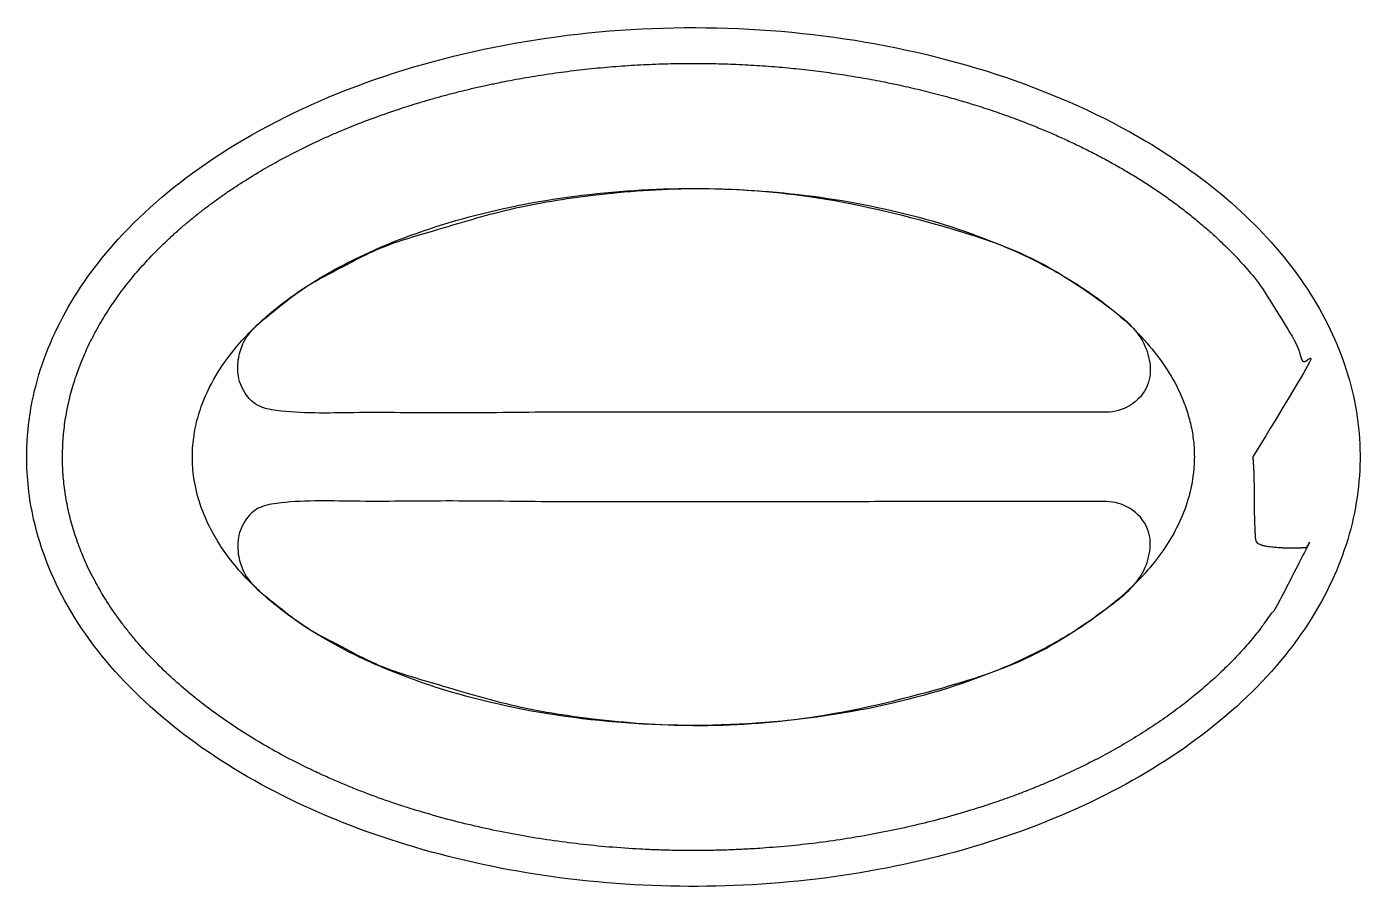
# Model space of a CAD drawing. Extents: x 30 to 179, y 10 to 106.
import ezdxf

# ---------------------------------------------------------------- set-up
doc = ezdxf.new("R2010")
doc.units = 0
doc.layers.get('0').update_dxf_attribs({"linetype": 'CONTINUOUS'})

msp = doc.modelspace()

# ---------------------------------------------------------------- linework, layer by layer
at = {"extrusion": (0, 0, -1)}
for points, knots in [([(30.28, 58.28), (30.28, 55.95), (30.54, 53.63), (31.86, 47.77), (33.28, 44.27), (37.27, 37.6), (39.83, 34.43), (45.95, 28.55), (49.5, 25.85), (57.41, 21.01), (61.78, 18.88), (71.12, 15.29), (76.09, 13.82), (86.4, 11.62), (91.75, 10.88), (102.55, 10.17), (108.02, 10.19), (118.81, 11), (124.14, 11.79), (134.41, 14.08), (139.35, 15.59), (148.61, 19.26), (152.93, 21.43), (160.74, 26.34), (164.24, 29.07), (170.23, 35.01), (172.72, 38.2), (176.36, 44.55), (177.62, 47.66), (179.14, 53.98), (179.42, 57.17), (179, 63.52), (178.3, 66.68), (175.97, 72.82), (174.34, 75.8), (170.24, 81.47), (167.76, 84.17), (162.08, 89.17), (158.86, 91.49), (150.61, 96.39), (145.32, 98.79), (133.98, 102.65), (127.92, 104.1), (115.44, 105.96), (109.01, 106.37), (96.2, 106.14), (89.82, 105.48), (77.52, 103.15), (71.61, 101.48), (60.63, 97.2), (55.56, 94.6), (47.03, 88.89), (43.45, 85.86), (37.98, 79.83), (35.91, 76.92), (32.69, 70.86), (31.55, 67.7), (30.49, 62.44), (30.28, 60.36), (30.28, 58.28)], [0, 0, 0, 0, 0.141652, 0.141652, 0.362574, 0.362574, 0.583497, 0.583497, 0.804419, 0.804419, 1.025341, 1.025341, 1.246264, 1.246264, 1.467186, 1.467186, 1.688108, 1.688108, 1.90903, 1.90903, 2.129953, 2.129953, 2.350875, 2.350875, 2.571797, 2.571797, 2.79272, 2.79272, 2.989672, 2.989672, 3.183764, 3.183764, 3.377857, 3.377857, 3.571949, 3.571949, 3.766042, 3.766042, 3.960134, 3.960134, 4.22072, 4.22072, 4.481305, 4.481305, 4.741891, 4.741891, 5.002476, 5.002476, 5.263062, 5.263062, 5.523648, 5.523648, 5.760844, 5.760844, 5.958504, 5.958504, 6.156163, 6.156163, 6.283185, 6.283185, 6.283185, 6.283185]), ([(48.79, 58.28), (48.79, 57.49), (48.85, 56.7), (49.25, 53.96), (49.9, 52.03), (51.64, 48.71), (52.59, 47.3), (54.43, 45.13), (55.18, 44.33), (56.82, 42.77), (57.7, 42.01), (60.1, 40.14), (61.7, 39.06), (65.15, 37.03), (67.01, 36.08), (70.95, 34.33), (73.04, 33.52), (79.65, 31.32), (84.48, 30.17), (94.54, 28.64), (99.77, 28.26), (110.22, 28.28), (115.45, 28.69), (125.48, 30.26), (130.29, 31.42), (138.01, 34.04), (141.09, 35.34), (145.87, 37.84), (147.71, 38.96), (151.79, 41.84), (153.86, 43.68), (156.86, 47.14), (157.95, 48.72), (159.24, 51.25), (159.62, 52.17), (160.16, 53.81), (160.34, 54.52), (160.62, 55.96), (160.7, 56.69), (160.77, 57.99), (160.77, 58.57), (160.71, 59.75), (160.64, 60.34), (160.45, 61.52), (160.32, 62.11), (159.99, 63.3), (159.79, 63.9), (159.18, 65.44), (158.72, 66.38), (157.62, 68.24), (156.99, 69.15), (154.86, 71.83), (153.12, 73.54), (149.84, 76.12), (148.49, 77.06), (145.59, 78.85), (144.04, 79.7), (139.08, 82.11), (135.4, 83.51), (127.52, 85.8), (123.32, 86.69), (114.65, 87.91), (110.18, 88.24), (101.21, 88.32), (96.73, 88.07), (87.98, 87), (83.73, 86.19), (75.72, 84.04), (71.95, 82.7), (65.95, 79.97), (63.57, 78.67), (59.87, 76.24), (58.44, 75.17), (55.87, 72.94), (54.71, 71.77), (52.95, 69.66), (52.27, 68.73), (50.95, 66.61), (50.35, 65.41), (49.61, 63.43), (49.38, 62.67), (49.03, 61.13), (48.91, 60.36), (48.81, 59.15), (48.79, 58.71), (48.79, 58.28)], [0, 0, 0, 0, 0.078943, 0.078943, 0.274298, 0.274298, 0.423536, 0.423536, 0.513004, 0.513004, 0.602473, 0.602473, 0.739786, 0.739786, 0.877099, 0.877099, 1.014412, 1.014412, 1.294525, 1.294525, 1.574637, 1.574637, 1.85475, 1.85475, 2.134862, 2.134862, 2.343931, 2.343931, 2.492839, 2.492839, 2.705881, 2.705881, 2.87412, 2.87412, 2.968225, 2.968225, 3.040405, 3.040405, 3.112586, 3.112586, 3.171136, 3.171136, 3.229686, 3.229686, 3.289883, 3.289883, 3.35008, 3.35008, 3.447315, 3.447315, 3.544549, 3.544549, 3.73844, 3.73844, 3.856959, 3.856959, 3.975478, 3.975478, 4.215654, 4.215654, 4.45583, 4.45583, 4.696006, 4.696006, 4.936183, 4.936183, 5.176359, 5.176359, 5.416535, 5.416535, 5.598118, 5.598118, 5.729559, 5.729559, 5.861001, 5.861001, 5.960633, 5.960633, 6.084797, 6.084797, 6.162096, 6.162096, 6.239394, 6.239394, 6.283185, 6.283185, 6.283185, 6.283185]), ([(150.93, 63.28), (151.83, 63.28), (153.78, 63.82), (156.36, 66.71), (155.36, 71.92), (149.96, 75.99), (142.85, 80.91), (131.39, 84.61), (118.61, 87.65), (105.34, 88.57), (94.19, 87.76), (84.44, 86.22), (76.54, 83.77), (69.91, 81.9), (65.19, 79.3), (61.21, 77.3), (58.4, 74.95), (56.05, 73.16), (54.51, 71.38), (53.86, 69.26), (53.79, 67.19), (54.65, 65.23), (56.13, 63.82), (60.19, 63.06), (67.59, 63.32), (77.45, 63.13), (88.66, 63.32), (100.11, 63.27), (111.06, 63.28), (121.37, 63.28), (131.33, 63.28), (140.38, 63.28), (146.95, 63.28), (150.12, 63.28), (150.93, 63.28)], [0, 0, 0, 0, 2.702285, 5.778151, 10.720723, 16.372498, 25.625042, 36.66158, 52.102299, 65.07342, 76.330011, 85.619216, 94.590856, 101.14751, 106.169659, 110.733938, 114.430745, 117.128936, 119.583522, 121.443153, 123.68748, 126.201339, 128.132935, 130.318486, 138.786003, 149.153932, 160.558654, 172.308975, 183.540898, 193.390431, 203.239964, 213.435094, 220.519846, 222.955063, 222.955063, 222.955063, 222.955063])]:
    msp.add_open_spline(points, degree=3, knots=knots, dxfattribs=at)
msp.add_rational_spline([(167.29, 58.28), (167.28, 68.28), (173.42, 68.28), (171.24, 73.24), (169.29, 76.25), (164.33, 81.98), (161.32, 84.69), (154.41, 89.64), (150.49, 91.88), (141.96, 95.77), (137.33, 97.42), (127.61, 100.02), (122.51, 100.98), (112.09, 102.16), (106.78, 102.38), (96.2, 102.07), (90.94, 101.54), (80.75, 99.76), (75.82, 98.51), (66.53, 95.35), (62.17, 93.44), (54.26, 89.08), (50.7, 86.63), (44.56, 81.32), (41.98, 78.46), (37.9, 72.5), (36.4, 69.4), (34.67, 63.62), (34.28, 60.95), (34.28, 58.28), (34.28, 55.87), (34.6, 53.46), (36.06, 48.02), (37.41, 44.99), (41.13, 39.16), (43.51, 36.35), (49.2, 31.09), (52.52, 28.64), (59.93, 24.23), (64.03, 22.27), (72.81, 18.95), (77.5, 17.6), (87.24, 15.55), (92.29, 14.86), (102.51, 14.18), (107.68, 14.2), (117.89, 14.93), (122.93, 15.65), (132.63, 17.75), (137.3, 19.13), (146.04, 22.5), (150.11, 24.48), (157.46, 28.93), (160.74, 31.39), (166.35, 36.68), (168.69, 39.51), (171.56, 44.36), (172.51, 46.41), (173.35, 48.18), (172.02, 48.06), (167.84, 48.08), (167.6, 48.83), (167.5, 50.38), (167.4, 53.56), (167.44, 54.5), (167.42, 55.32), (167.46, 56.33), (167.29, 58.28)], [1, 30, 10, 1, 1, 1, 1, 1, 1, 1, 1, 1, 1, 1, 1, 1, 1, 1, 1, 1, 1, 1, 1, 1, 1, 1, 1, 1, 1, 1, 1, 1, 1, 1, 1, 1, 1, 1, 1, 1, 1, 1, 1, 1, 1, 1, 1, 1, 1, 1, 1, 1, 1, 1, 1, 1, 1, 1, 10000, 659.112875192, 23.8258350723, 1.68785443175, 1, 1, 1, 1, 1, 1], degree=3, knots=[3.376478, 3.376478, 3.376478, 3.376478, 3.421103, 3.421103, 3.64402, 3.64402, 3.866937, 3.866937, 4.089854, 4.089854, 4.31277, 4.31277, 4.535687, 4.535687, 4.758604, 4.758604, 4.981521, 4.981521, 5.204437, 5.204437, 5.427354, 5.427354, 5.650271, 5.650271, 5.873188, 5.873188, 6.096105, 6.096105, 6.283185, 6.283185, 6.283185, 6.451756, 6.451756, 6.668158, 6.668158, 6.884559, 6.884559, 7.10096, 7.10096, 7.317361, 7.317361, 7.533762, 7.533762, 7.750163, 7.750163, 7.966564, 7.966564, 8.182965, 8.182965, 8.399366, 8.399366, 8.615767, 8.615767, 8.832169, 8.832169, 9.04857, 9.04857, 9.189894, 9.189894, 9.189894, 14.923549, 15.114638, 15.142558, 15.327514, 15.327514, 15.327514, 17.012474, 17.012474, 17.012474, 17.012474])
msp.add_open_spline([(150.93, 53.28), (151.83, 53.28), (153.78, 52.73), (156.36, 49.84), (155.36, 44.63), (149.96, 40.57), (142.85, 35.64), (131.39, 31.95), (118.61, 28.9), (105.34, 27.98), (94.19, 28.8), (84.44, 30.33), (76.54, 32.79), (69.91, 34.66), (65.19, 37.25), (61.21, 39.25), (58.4, 41.6), (56.05, 43.39), (54.51, 45.17), (53.86, 47.29), (53.79, 49.36), (54.65, 51.32), (56.13, 52.73), (60.19, 53.49), (67.59, 53.23), (77.45, 53.42), (88.66, 53.23), (100.11, 53.29), (111.06, 53.27), (121.37, 53.28), (131.33, 53.28), (140.38, 53.28), (146.95, 53.28), (150.12, 53.28), (150.93, 53.28)], degree=3, knots=[0, 0, 0, 0, 2.702285, 5.778151, 10.720723, 16.372498, 25.625042, 36.66158, 52.102299, 65.07342, 76.330011, 85.619216, 94.590856, 101.14751, 106.169659, 110.733938, 114.430745, 117.128936, 119.583522, 121.443153, 123.68748, 126.201339, 128.132935, 130.318486, 138.786003, 149.153932, 160.558654, 172.308975, 183.540898, 193.390431, 203.239964, 213.435094, 220.519846, 222.955063, 222.955063, 222.955063, 222.955063])

doc.saveas('drawing.dxf')
